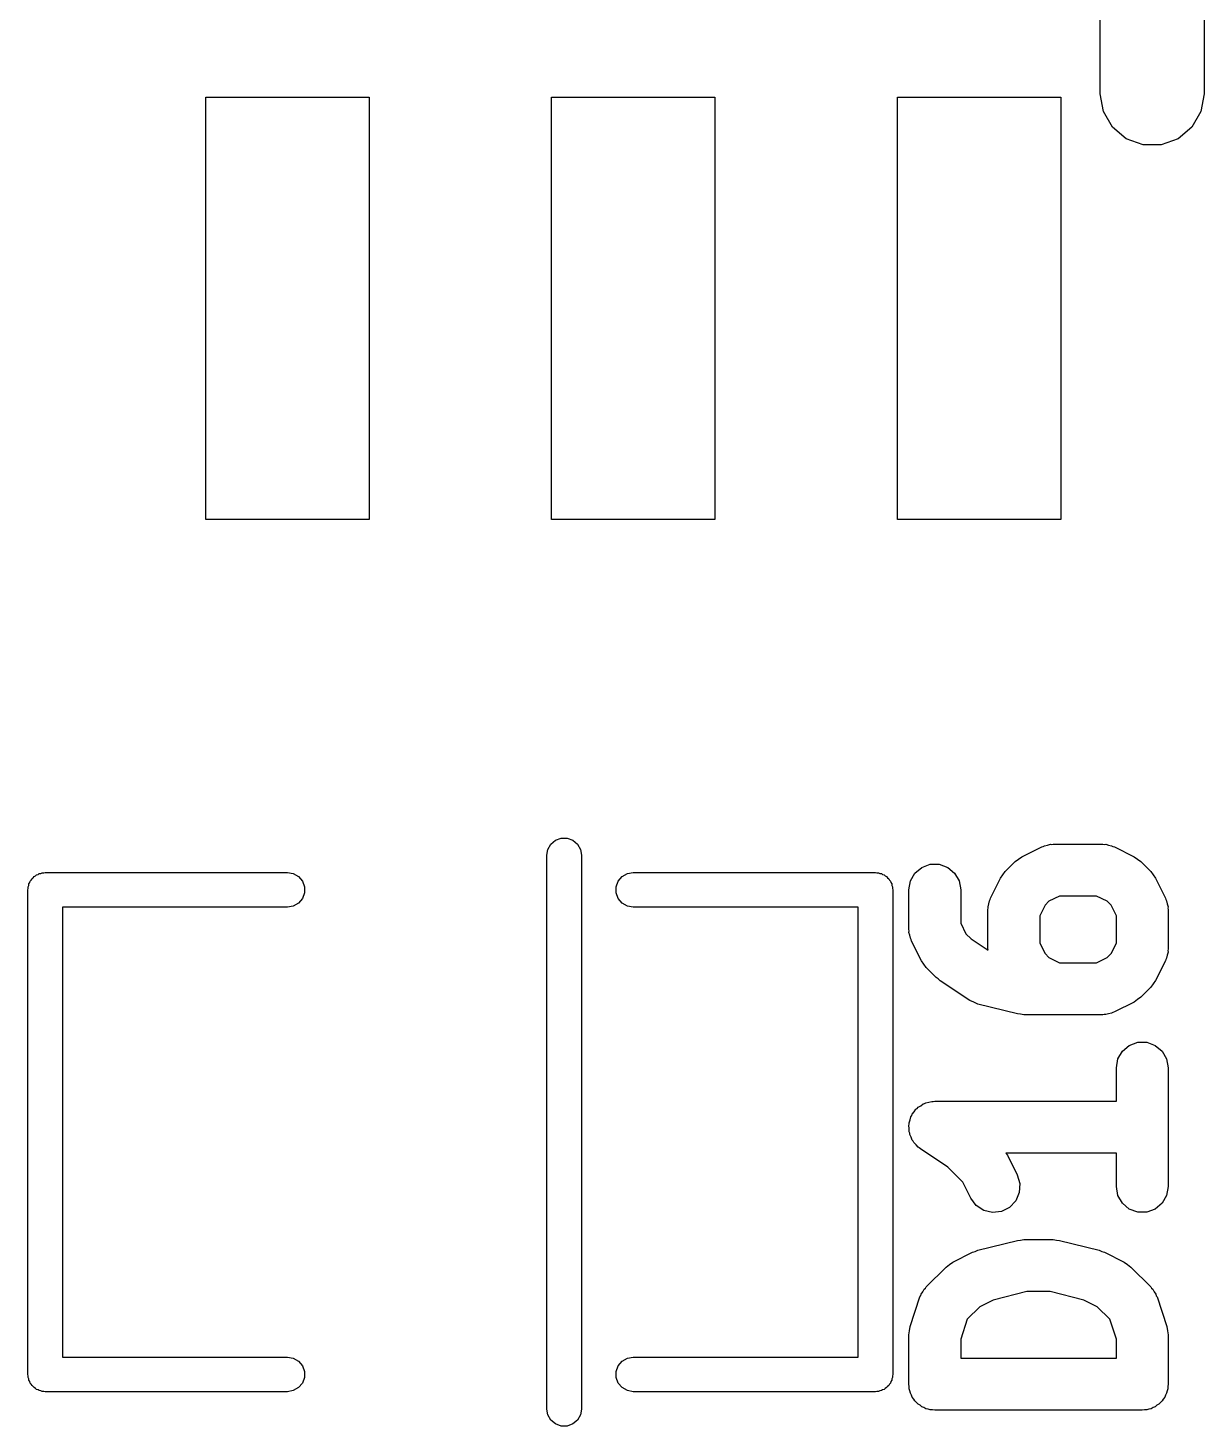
# Model space of a CAD drawing. Extents: x 51 to 137, y -158 to -25.
# Drawn here: x 93.92 to 98.23, y -97.99 to -92.86 of the extents above; entities that cross this region are included whole.
import ezdxf

# ---------------------------------------------------------------- set-up
doc = ezdxf.new("R2010")
doc.units = 0
doc.header["$MEASUREMENT"] = 0
doc.layers.add('BLACK', color=7, linetype='CONTINUOUS')

msp = doc.modelspace()

# ---------------------------------------------------------------- linework, layer by layer
at = {"layer": 'Black'}
for p, q in [((97.8535, -93.1012), (97.8535, -89.2912)), ((98.2345, -89.2912), (98.2345, -93.1012)), ((94.5693, -94.6633), (94.5693, -93.1139)), ((94.5693, -93.1139), (95.1687, -93.1139)), ((95.1687, -93.1139), (95.1687, -94.6633)), ((95.8393, -94.6633), (95.8393, -93.1139)), ((95.8393, -93.1139), (96.4387, -93.1139)), ((96.4387, -93.1139), (96.4387, -94.6633)), ((97.1093, -94.6633), (97.1093, -93.1139)), ((97.1093, -93.1139), (97.7087, -93.1139)), ((97.7087, -93.1139), (97.7087, -94.6633)), ((97.865, -93.1664), (97.8535, -93.1012)), ((98.2345, -93.1012), (98.223, -93.1664)), ((97.8981, -93.2237), (97.865, -93.1664)), ((98.223, -93.1664), (98.1899, -93.2237)), ((97.9487, -93.2662), (97.8981, -93.2237)), ((98.0109, -93.2888), (97.9487, -93.2662)), ((98.1392, -93.2662), (98.0771, -93.2888)), ((98.1899, -93.2237), (98.1392, -93.2662)), ((98.0771, -93.2888), (98.0109, -93.2888)), ((95.1687, -94.6633), (94.5693, -94.6633)), ((96.4387, -94.6633), (95.8393, -94.6633)), ((97.7087, -94.6633), (97.1093, -94.6633)), ((95.8533, -95.8402), (95.874, -95.8327)), ((95.874, -95.8327), (95.896, -95.8327)), ((95.896, -95.8327), (95.9167, -95.8402)), ((95.8215, -95.8952), (95.8253, -95.8735)), ((95.8253, -95.8735), (95.8364, -95.8544)), ((95.8364, -95.8544), (95.8533, -95.8402)), ((95.9167, -95.8402), (95.9336, -95.8544)), ((95.9336, -95.8544), (95.9447, -95.8735)), ((95.9447, -95.8735), (95.9485, -95.8952)), ((97.566, -95.9007), (97.6385, -95.8644)), ((97.6385, -95.8644), (97.6438, -95.8629)), ((97.6438, -95.8629), (97.6486, -95.8601)), ((97.6486, -95.8601), (97.6596, -95.8582)), ((97.6596, -95.8582), (97.6703, -95.855)), ((97.6703, -95.855), (97.6757, -95.8553)), ((97.6757, -95.8553), (97.6811, -95.8544)), ((97.6811, -95.8544), (97.8626, -95.8544)), ((97.8626, -95.8544), (97.868, -95.8553)), ((97.868, -95.8553), (97.8735, -95.855)), ((97.8735, -95.855), (97.8842, -95.8582)), ((97.8842, -95.8582), (97.8951, -95.8601)), ((97.8951, -95.8601), (97.8999, -95.8629)), ((97.8999, -95.8629), (97.9052, -95.8644)), ((97.9052, -95.8644), (97.9777, -95.9007)), ((95.8215, -97.9272), (95.8215, -95.8952)), ((95.9485, -95.8952), (95.9485, -97.9272)), ((97.1981, -95.9397), (97.2292, -95.9284)), ((97.2292, -95.9284), (97.2623, -95.9284)), ((97.2623, -95.9284), (97.2933, -95.9397)), ((97.5049, -95.9548), (97.5412, -95.9186)), ((97.5412, -95.9186), (97.5537, -95.9098)), ((97.5537, -95.9098), (97.566, -95.9007)), ((97.9777, -95.9007), (97.99, -95.9098)), ((97.99, -95.9098), (98.0025, -95.9186)), ((98.0025, -95.9186), (98.0388, -95.9548)), ((93.925, -95.9904), (93.9286, -95.9862)), ((93.9286, -95.9862), (93.9314, -95.9814)), ((93.9314, -95.9814), (93.9356, -95.9778)), ((93.9356, -95.9778), (93.9392, -95.9736)), ((93.9392, -95.9736), (93.944, -95.9708)), ((93.944, -95.9708), (93.9483, -95.9672)), ((93.9483, -95.9672), (93.9535, -95.9653)), ((93.9535, -95.9653), (93.9583, -95.9625)), ((93.9583, -95.9625), (93.9637, -95.9616)), ((93.9637, -95.9616), (93.969, -95.9597)), ((93.969, -95.9597), (93.9745, -95.9597)), ((93.9745, -95.9597), (93.98, -95.9587)), ((93.98, -95.9587), (94.869, -95.9587)), ((94.869, -95.9587), (94.8907, -95.9625)), ((94.8907, -95.9625), (94.9098, -95.9736)), ((94.9098, -95.9736), (94.924, -95.9904)), ((96.084, -95.9904), (96.0982, -95.9736)), ((96.0982, -95.9736), (96.1173, -95.9625)), ((96.1173, -95.9625), (96.139, -95.9587)), ((96.139, -95.9587), (97.028, -95.9587)), ((97.028, -95.9587), (97.0335, -95.9597)), ((97.0335, -95.9597), (97.039, -95.9597)), ((97.039, -95.9597), (97.0442, -95.9616)), ((97.0442, -95.9616), (97.0497, -95.9625)), ((97.0497, -95.9625), (97.0545, -95.9653)), ((97.0545, -95.9653), (97.0597, -95.9672)), ((97.0597, -95.9672), (97.064, -95.9708)), ((97.064, -95.9708), (97.0688, -95.9736)), ((97.0688, -95.9736), (97.0724, -95.9778)), ((97.0724, -95.9778), (97.0766, -95.9814)), ((97.0766, -95.9814), (97.0794, -95.9862)), ((97.0794, -95.9862), (97.083, -95.9904)), ((97.1562, -95.9896), (97.1727, -95.961)), ((97.1727, -95.961), (97.1981, -95.9397)), ((97.2933, -95.9397), (97.3187, -95.961)), ((97.3187, -95.961), (97.3352, -95.9896)), ((97.4508, -96.0522), (97.4871, -95.9796)), ((97.4871, -95.9796), (97.4962, -95.9674)), ((97.4962, -95.9674), (97.5049, -95.9548)), ((98.0388, -95.9548), (98.0475, -95.9674)), ((98.0475, -95.9674), (98.0566, -95.9796)), ((98.0566, -95.9796), (98.0929, -96.0522)), ((93.9165, -96.0222), (93.9175, -96.0167)), ((93.9165, -97.8002), (93.9165, -96.0222)), ((93.9175, -96.0112), (93.9194, -96.0059)), ((93.9175, -96.0167), (93.9175, -96.0112)), ((93.9194, -96.0059), (93.9203, -96.0005)), ((93.9203, -96.0005), (93.9231, -95.9957)), ((93.9231, -95.9957), (93.925, -95.9904)), ((94.924, -95.9904), (94.9315, -96.0112)), ((94.9315, -96.0332), (94.924, -96.054)), ((94.9315, -96.0112), (94.9315, -96.0332)), ((96.0765, -96.0112), (96.084, -95.9904)), ((96.0765, -96.0332), (96.0765, -96.0112)), ((96.084, -96.054), (96.0765, -96.0332)), ((97.083, -95.9904), (97.0849, -95.9957)), ((97.0849, -95.9957), (97.0877, -96.0005)), ((97.0877, -96.0005), (97.0886, -96.0059)), ((97.0886, -96.0059), (97.0905, -96.0112)), ((97.0905, -96.0112), (97.0905, -96.0167)), ((97.0905, -96.0167), (97.0915, -96.0222)), ((97.0915, -96.0222), (97.0915, -97.8002)), ((97.1505, -96.0222), (97.1562, -95.9896)), ((97.1505, -96.1673), (97.1505, -96.0222)), ((97.3352, -95.9896), (97.341, -96.0222)), ((97.341, -96.0222), (97.341, -96.1449)), ((94.869, -96.0857), (94.0435, -96.0857)), ((94.0435, -96.0857), (94.0435, -97.7367)), ((94.8907, -96.0819), (94.869, -96.0857)), ((94.9098, -96.0708), (94.8907, -96.0819)), ((94.924, -96.054), (94.9098, -96.0708)), ((96.0982, -96.0708), (96.084, -96.054)), ((96.1173, -96.0819), (96.0982, -96.0708)), ((96.139, -96.0857), (96.1173, -96.0819)), ((96.9645, -96.0857), (96.139, -96.0857)), ((96.9645, -97.7367), (96.9645, -96.0857)), ((97.4407, -96.0948), (97.4417, -96.0894)), ((97.4414, -96.0839), (97.4446, -96.0732)), ((97.4417, -96.0894), (97.4414, -96.0839)), ((97.4446, -96.0732), (97.4465, -96.0622)), ((97.4465, -96.0622), (97.4492, -96.0574)), ((97.4492, -96.0574), (97.4508, -96.0522)), ((97.6506, -96.0786), (97.6312, -96.1173)), ((97.665, -96.0642), (97.6506, -96.0786)), ((97.7036, -96.0449), (97.665, -96.0642)), ((97.8401, -96.0449), (97.7036, -96.0449)), ((97.8787, -96.0642), (97.8401, -96.0449)), ((97.8931, -96.0786), (97.8787, -96.0642)), ((97.9125, -96.1173), (97.8931, -96.0786)), ((98.0929, -96.0522), (98.0945, -96.0574)), ((98.0945, -96.0574), (98.0972, -96.0622)), ((98.0972, -96.0622), (98.0992, -96.0732)), ((98.0992, -96.0732), (98.1023, -96.0839)), ((98.1023, -96.0839), (98.102, -96.0894)), ((98.102, -96.0894), (98.103, -96.0948)), ((97.4407, -96.2399), (97.4407, -96.0948)), ((97.6312, -96.1173), (97.6312, -96.2174)), ((97.9125, -96.2174), (97.9125, -96.1173)), ((98.103, -96.0948), (98.103, -96.2399)), ((97.1514, -96.1728), (97.1505, -96.1673)), ((97.1511, -96.1782), (97.1514, -96.1728)), ((97.1543, -96.1889), (97.1511, -96.1782)), ((97.1562, -96.1999), (97.1543, -96.1889)), ((97.341, -96.1449), (97.3603, -96.1835)), ((97.3603, -96.1835), (97.379, -96.2022)), ((97.159, -96.2047), (97.1562, -96.1999)), ((97.1605, -96.2099), (97.159, -96.2047)), ((97.1968, -96.2825), (97.1605, -96.2099)), ((97.379, -96.2022), (97.4414, -96.2438)), ((97.4414, -96.2438), (97.4407, -96.2399)), ((97.6312, -96.2174), (97.6506, -96.2561)), ((97.8931, -96.2561), (97.9125, -96.2174)), ((98.103, -96.2399), (98.102, -96.2453)), ((97.2059, -96.2948), (97.1968, -96.2825)), ((97.2146, -96.3073), (97.2059, -96.2948)), ((97.6506, -96.2561), (97.665, -96.2705)), ((97.665, -96.2705), (97.7036, -96.2898)), ((97.7036, -96.2898), (97.8401, -96.2898)), ((97.8401, -96.2898), (97.8787, -96.2705)), ((97.8787, -96.2705), (97.8931, -96.2561)), ((98.0929, -96.2825), (98.0566, -96.3551)), ((98.0945, -96.2772), (98.0929, -96.2825)), ((98.0972, -96.2725), (98.0945, -96.2772)), ((98.0992, -96.2615), (98.0972, -96.2725)), ((98.1023, -96.2508), (98.0992, -96.2615)), ((98.102, -96.2453), (98.1023, -96.2508)), ((97.2509, -96.3436), (97.2146, -96.3073)), ((97.2586, -96.349), (97.2509, -96.3436)), ((97.2655, -96.3555), (97.2586, -96.349)), ((97.3743, -96.428), (97.2655, -96.3555)), ((98.0388, -96.3798), (98.0025, -96.4161)), ((98.0475, -96.3673), (98.0388, -96.3798)), ((98.0566, -96.3551), (98.0475, -96.3673)), ((97.3892, -96.4346), (97.3743, -96.428)), ((97.404, -96.4412), (97.3892, -96.4346)), ((97.5492, -96.4775), (97.404, -96.4412)), ((97.9777, -96.434), (97.9052, -96.4703)), ((97.99, -96.4249), (97.9777, -96.434)), ((98.0025, -96.4161), (97.99, -96.4249)), ((97.5608, -96.4783), (97.5492, -96.4775)), ((97.5723, -96.4803), (97.5608, -96.4783)), ((97.8626, -96.4803), (97.5723, -96.4803)), ((97.868, -96.4794), (97.8626, -96.4803)), ((97.8735, -96.4797), (97.868, -96.4794)), ((97.8842, -96.4765), (97.8735, -96.4797)), ((97.8951, -96.4746), (97.8842, -96.4765)), ((97.8999, -96.4718), (97.8951, -96.4746)), ((97.9052, -96.4703), (97.8999, -96.4718)), ((97.9347, -96.6141), (97.9601, -96.5929)), ((97.9601, -96.5929), (97.9912, -96.5815)), ((97.9912, -96.5815), (98.0243, -96.5815)), ((98.0243, -96.5815), (98.0553, -96.5929)), ((98.0553, -96.5929), (98.0807, -96.6141)), ((97.9125, -96.6753), (97.9182, -96.6428)), ((97.9182, -96.6428), (97.9347, -96.6141)), ((98.0807, -96.6141), (98.0972, -96.6428)), ((98.0972, -96.6428), (98.103, -96.6753)), ((97.9125, -96.7978), (97.9125, -96.6753)), ((98.103, -96.6753), (98.103, -97.1108)), ((97.1943, -96.8144), (97.2035, -96.8077)), ((97.2035, -96.8077), (97.2086, -96.8062)), ((97.2086, -96.8062), (97.2131, -96.8036)), ((97.2131, -96.8036), (97.2243, -96.8016)), ((97.2243, -96.8016), (97.2352, -96.7984)), ((97.2352, -96.7984), (97.2405, -96.7987)), ((97.2405, -96.7987), (97.2457, -96.7978)), ((97.2457, -96.7978), (97.9125, -96.7978)), ((97.1558, -96.8658), (97.1585, -96.8548)), ((97.1585, -96.8548), (97.1614, -96.8504)), ((97.1614, -96.8504), (97.1632, -96.8454)), ((97.1632, -96.8454), (97.1705, -96.8367)), ((97.1705, -96.8367), (97.1768, -96.8273)), ((97.1768, -96.8273), (97.1811, -96.8241)), ((97.1811, -96.8241), (97.1845, -96.8201)), ((97.1845, -96.8201), (97.1943, -96.8144)), ((97.1507, -96.8869), (97.1519, -96.8818)), ((97.1519, -96.8982), (97.1507, -96.8869)), ((97.1519, -96.8765), (97.1558, -96.8658)), ((97.1519, -96.8818), (97.1519, -96.8765)), ((97.1519, -96.9096), (97.1519, -96.8982)), ((97.1537, -96.9146), (97.1519, -96.9096)), ((97.1543, -96.9198), (97.1537, -96.9146)), ((97.1593, -96.93), (97.1543, -96.9198)), ((97.1632, -96.9407), (97.1593, -96.93)), ((97.1666, -96.9447), (97.1632, -96.9407)), ((97.169, -96.9495), (97.1666, -96.9447)), ((97.1772, -96.9573), (97.169, -96.9495)), ((97.1845, -96.966), (97.1772, -96.9573)), ((97.1891, -96.9687), (97.1845, -96.966)), ((97.1929, -96.9723), (97.1891, -96.9687)), ((97.2939, -97.0396), (97.1929, -96.9723)), ((97.9125, -96.9883), (97.5069, -96.9883)), ((97.5069, -96.9883), (97.5123, -96.9956)), ((97.5123, -96.9956), (97.5486, -97.0682)), ((97.9125, -97.1108), (97.9125, -96.9883)), ((97.3489, -97.0946), (97.2939, -97.0396)), ((97.3782, -97.1534), (97.3489, -97.0946)), ((97.5486, -97.0682), (97.5581, -97.0999)), ((97.5581, -97.0999), (97.5561, -97.1329)), ((97.9182, -97.1433), (97.9125, -97.1108)), ((98.103, -97.1108), (98.0972, -97.1433)), ((97.3979, -97.1799), (97.3782, -97.1534)), ((97.5429, -97.1633), (97.5202, -97.1873)), ((97.5561, -97.1329), (97.5429, -97.1633)), ((97.9347, -97.172), (97.9182, -97.1433)), ((98.0972, -97.1433), (98.0807, -97.172)), ((97.4255, -97.1982), (97.3979, -97.1799)), ((97.4577, -97.2058), (97.4255, -97.1982)), ((97.4906, -97.2021), (97.4577, -97.2058)), ((97.5202, -97.1873), (97.4906, -97.2021)), ((97.9601, -97.1933), (97.9347, -97.172)), ((97.9912, -97.2046), (97.9601, -97.1933)), ((98.0243, -97.2046), (97.9912, -97.2046)), ((98.0553, -97.1933), (98.0243, -97.2046)), ((98.0807, -97.172), (98.0553, -97.1933)), ((97.404, -97.3449), (97.5492, -97.3087)), ((97.5492, -97.3087), (97.5608, -97.3078)), ((97.5608, -97.3078), (97.5723, -97.3058)), ((97.5723, -97.3058), (97.6811, -97.3058)), ((97.6811, -97.3058), (97.6926, -97.3078)), ((97.6926, -97.3078), (97.7042, -97.3087)), ((97.7042, -97.3087), (97.8494, -97.3449)), ((97.312, -97.3884), (97.3845, -97.3521)), ((97.3845, -97.3521), (97.3945, -97.3492)), ((97.3945, -97.3492), (97.404, -97.3449)), ((97.8494, -97.3449), (97.8589, -97.3492)), ((97.8589, -97.3492), (97.8689, -97.3521)), ((97.8689, -97.3521), (97.9415, -97.3884)), ((97.2146, -97.4788), (97.2872, -97.4063)), ((97.2872, -97.4063), (97.2997, -97.3975)), ((97.2997, -97.3975), (97.312, -97.3884)), ((97.9415, -97.3884), (97.9537, -97.3975)), ((97.9537, -97.3975), (97.9662, -97.4063)), ((97.9662, -97.4063), (98.0388, -97.4788)), ((97.1554, -97.6249), (97.1916, -97.5161)), ((97.1916, -97.5161), (97.1943, -97.5112)), ((97.1943, -97.5112), (97.1957, -97.5059)), ((97.1957, -97.5059), (97.2021, -97.4968)), ((97.2021, -97.4968), (97.2074, -97.487)), ((97.2074, -97.487), (97.2115, -97.4833)), ((97.2115, -97.4833), (97.2146, -97.4788)), ((97.584, -97.4963), (97.4604, -97.5272)), ((97.6694, -97.4963), (97.584, -97.4963)), ((97.793, -97.5272), (97.6694, -97.4963)), ((98.0388, -97.4788), (98.0419, -97.4833)), ((98.0419, -97.4833), (98.046, -97.487)), ((98.046, -97.487), (98.0513, -97.4968)), ((98.0513, -97.4968), (98.0578, -97.5059)), ((98.0578, -97.5059), (98.0592, -97.5113)), ((98.0592, -97.5113), (98.0618, -97.5161)), ((98.0618, -97.5161), (98.0981, -97.6249)), ((97.411, -97.5519), (97.3653, -97.5977)), ((97.4604, -97.5272), (97.411, -97.5519)), ((97.8424, -97.5519), (97.793, -97.5272)), ((97.8882, -97.5977), (97.8424, -97.5519)), ((97.1531, -97.64), (97.1554, -97.6249)), ((97.3653, -97.5977), (97.341, -97.6705)), ((97.9125, -97.6705), (97.8882, -97.5977)), ((98.0981, -97.6249), (98.1003, -97.64)), ((97.1505, -97.6551), (97.1531, -97.64)), ((97.1505, -97.8365), (97.1505, -97.6551)), ((97.341, -97.6705), (97.341, -97.7412)), ((97.9125, -97.7412), (97.9125, -97.6705)), ((98.1003, -97.64), (98.103, -97.6551)), ((98.103, -97.6551), (98.103, -97.8365)), ((94.0435, -97.7367), (94.869, -97.7367)), ((94.869, -97.7367), (94.8907, -97.7405)), ((94.8907, -97.7405), (94.9098, -97.7516)), ((94.9098, -97.7516), (94.924, -97.7685)), ((94.924, -97.7685), (94.9315, -97.7892)), ((96.0765, -97.7892), (96.084, -97.7685)), ((96.084, -97.7685), (96.0982, -97.7516)), ((96.0982, -97.7516), (96.1173, -97.7405)), ((96.1173, -97.7405), (96.139, -97.7367)), ((96.139, -97.7367), (96.9645, -97.7367)), ((97.341, -97.7412), (97.9125, -97.7412)), ((93.9175, -97.8057), (93.9165, -97.8002)), ((93.9175, -97.8112), (93.9175, -97.8057)), ((93.9194, -97.8164), (93.9175, -97.8112)), ((93.9203, -97.8219), (93.9194, -97.8164)), ((93.9231, -97.8267), (93.9203, -97.8219)), ((93.925, -97.8319), (93.9231, -97.8267)), ((93.9286, -97.8362), (93.925, -97.8319)), ((94.924, -97.8319), (94.9098, -97.8488)), ((94.9315, -97.8112), (94.924, -97.8319)), ((94.9315, -97.7892), (94.9315, -97.8112)), ((96.0765, -97.8112), (96.0765, -97.7892)), ((96.084, -97.8319), (96.0765, -97.8112)), ((96.0982, -97.8488), (96.084, -97.8319)), ((97.083, -97.8319), (97.0794, -97.8362)), ((97.0849, -97.8267), (97.083, -97.8319)), ((97.0877, -97.8219), (97.0849, -97.8267)), ((97.0886, -97.8164), (97.0877, -97.8219)), ((97.0905, -97.8112), (97.0886, -97.8164)), ((97.0915, -97.8002), (97.0905, -97.8057)), ((97.0905, -97.8057), (97.0905, -97.8112)), ((93.9314, -97.841), (93.9286, -97.8362)), ((93.9356, -97.8446), (93.9314, -97.841)), ((93.9392, -97.8488), (93.9356, -97.8446)), ((93.944, -97.8516), (93.9392, -97.8488)), ((93.9483, -97.8552), (93.944, -97.8516)), ((93.9535, -97.8571), (93.9483, -97.8552)), ((93.9583, -97.8599), (93.9535, -97.8571)), ((93.9637, -97.8608), (93.9583, -97.8599)), ((93.969, -97.8627), (93.9637, -97.8608)), ((93.9745, -97.8627), (93.969, -97.8627)), ((93.98, -97.8637), (93.9745, -97.8627)), ((94.869, -97.8637), (93.98, -97.8637)), ((94.8907, -97.8599), (94.869, -97.8637)), ((94.9098, -97.8488), (94.8907, -97.8599)), ((96.1173, -97.8599), (96.0982, -97.8488)), ((96.139, -97.8637), (96.1173, -97.8599)), ((97.028, -97.8637), (96.139, -97.8637)), ((97.0335, -97.8627), (97.028, -97.8637)), ((97.039, -97.8627), (97.0335, -97.8627)), ((97.0442, -97.8608), (97.039, -97.8627)), ((97.0497, -97.8599), (97.0442, -97.8608)), ((97.0545, -97.8571), (97.0497, -97.8599)), ((97.0597, -97.8552), (97.0545, -97.8571)), ((97.064, -97.8516), (97.0597, -97.8552)), ((97.0688, -97.8488), (97.064, -97.8516)), ((97.0724, -97.8446), (97.0688, -97.8488)), ((97.0766, -97.841), (97.0724, -97.8446)), ((97.0794, -97.8362), (97.0766, -97.841)), ((97.1519, -97.8447), (97.1505, -97.8365)), ((97.1519, -97.853), (97.1519, -97.8447)), ((97.1548, -97.8609), (97.1519, -97.853)), ((97.1562, -97.8691), (97.1548, -97.8609)), ((97.1604, -97.8763), (97.1562, -97.8691)), ((97.1632, -97.8841), (97.1604, -97.8763)), ((97.1686, -97.8905), (97.1632, -97.8841)), ((98.0902, -97.8841), (98.0848, -97.8905)), ((98.0931, -97.8763), (98.0902, -97.8841)), ((98.0972, -97.8691), (98.0931, -97.8763)), ((98.0987, -97.8609), (98.0972, -97.8691)), ((98.1015, -97.853), (98.0987, -97.8609)), ((98.103, -97.8365), (98.1015, -97.8447)), ((98.1015, -97.8447), (98.1015, -97.853)), ((95.8253, -97.9489), (95.8215, -97.9272)), ((95.9485, -97.9272), (95.9447, -97.9489)), ((97.1727, -97.8977), (97.1686, -97.8905)), ((97.1791, -97.9031), (97.1727, -97.8977)), ((97.1845, -97.9095), (97.1791, -97.9031)), ((97.1917, -97.9136), (97.1845, -97.9095)), ((97.1981, -97.919), (97.1917, -97.9136)), ((97.2059, -97.9218), (97.1981, -97.919)), ((97.2131, -97.926), (97.2059, -97.9218)), ((97.2213, -97.9274), (97.2131, -97.926)), ((97.2292, -97.9303), (97.2213, -97.9274)), ((97.2375, -97.9303), (97.2292, -97.9303)), ((97.2457, -97.9317), (97.2375, -97.9303)), ((98.0077, -97.9317), (97.2457, -97.9317)), ((98.0159, -97.9303), (98.0077, -97.9317)), ((98.0243, -97.9303), (98.0159, -97.9303)), ((98.0321, -97.9274), (98.0243, -97.9303)), ((98.0403, -97.926), (98.0321, -97.9274)), ((98.0475, -97.9218), (98.0403, -97.926)), ((98.0553, -97.919), (98.0475, -97.9218)), ((98.0617, -97.9136), (98.0553, -97.919)), ((98.0689, -97.9095), (98.0617, -97.9136)), ((98.0743, -97.9031), (98.0689, -97.9095)), ((98.0807, -97.8977), (98.0743, -97.9031)), ((98.0848, -97.8905), (98.0807, -97.8977)), ((95.8364, -97.968), (95.8253, -97.9489)), ((95.8533, -97.9822), (95.8364, -97.968)), ((95.874, -97.9897), (95.8533, -97.9822)), ((95.9167, -97.9822), (95.896, -97.9897)), ((95.9336, -97.968), (95.9167, -97.9822)), ((95.9447, -97.9489), (95.9336, -97.968)), ((95.896, -97.9897), (95.874, -97.9897))]:
    msp.add_line(p, q, dxfattribs=at)

doc.saveas('drawing.dxf')
